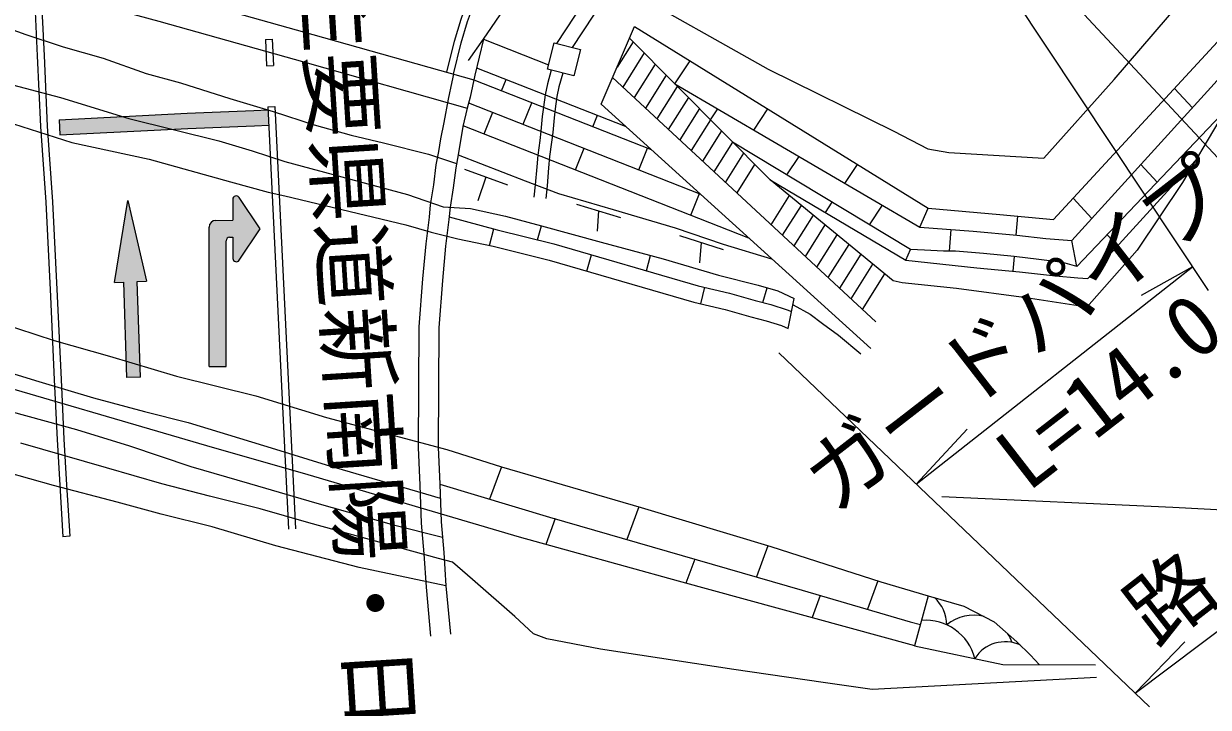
# Model space of a CAD drawing. Units: millimetres at full size, sheet at 1:1000; details may follow other scales. Extents: x 40000 to 680000, y 20000 to 380000.
# Drawn here: x 414285 to 449146, y 232155 to 252279 of the extents above; entities that cross this region are included whole.
import ezdxf
from ezdxf.enums import TextEntityAlignment as Align

# ---------------------------------------------------------------- set-up
doc = ezdxf.new("R2010")
doc.units = ezdxf.units.MM
doc.header["$LTSCALE"] = 1000
for name, color, linetype, lineweight in [('M-BGD', 7, 'Continuous', 25), ('M-STR-HTXT', 7, 'Continuous', 13), ('M-STR-STRC', 7, 'Continuous', 25)]:
    doc.layers.add(name, color=color, linetype=linetype, lineweight=lineweight)
doc.layers.add('M-BMK-HTXT', color=7, linetype='Continuous')
doc.styles.add('ＭＳ ゴシック', font='')
doc.styles.get('ＭＳ ゴシック').set_extended_font_data('MS Gothic')

msp = doc.modelspace()

# ---------------------------------------------------------------- hatches: boundary and pattern name
at = {"layer": 'M-STR-STRC'}
for points in [[(421478, 249741), (421055, 249720), (419097, 249642), (415325, 249453), (415347, 249004), (419117, 249193), (421075, 249271), (421500, 249292)], [(420440, 246491), (420439, 247110, -0.74206), (420623, 247166), (421241, 246242), (420626, 245316, -0.74206), (420442, 245371), (420441, 245991), (420341, 245991, 0.41421), (420241, 245890), (420247, 242184), (419747, 242183), (419741, 246290, -0.41388), (419940, 246490)], [(417231, 244675), (417325, 241865), (417722, 241878), (417629, 244688), (417903, 244697), (417350, 247077), (416956, 244665)]]:
    msp.add_hatch(color=256, dxfattribs=at).paths.add_polyline_path(points)

# ---------------------------------------------------------------- linework, layer by layer
at = {"layer": 'M-BGD'}
for p, q in [((427812, 251822), (429729, 251069)), ((432218, 251748), (431749, 251002)), ((432543, 251420), (431912, 250415)), ((432868, 251092), (432247, 250103)), ((433445, 250509), (433895, 251184)), ((427614, 250982), (431986, 249264)), ((431615, 250691), (439359, 243498)), ((433193, 250763), (432583, 249792)), ((427533, 250623), (432748, 248573)), ((428346, 250303), (428483, 250641)), ((433518, 250435), (432919, 249480)), ((448676, 249803), (448146, 250372)), ((428984, 249318), (429242, 249951)), ((433844, 250107), (433254, 249168)), ((427379, 249949), (434180, 247275)), ((427831, 249036), (428088, 249670)), ((434169, 249778), (433590, 248856)), ((434493, 249448), (434708, 249770)), ((435769, 249147), (436184, 249768)), ((427212, 249280), (435612, 245977)), ((431038, 249245), (431175, 249583)), ((434494, 249450), (433925, 248545)), ((434819, 249122), (434261, 248233)), ((430523, 247978), (430780, 248612)), ((432390, 247979), (432647, 248612)), ((435144, 248793), (434597, 247921)), ((435470, 248465), (434932, 247609)), ((436745, 247826), (437106, 248367)), ((427255, 247995), (428523, 247535)), ((435795, 248137), (435268, 247298)), ((438452, 247579), (438823, 248133)), ((447641, 247617), (447160, 248133)), ((427889, 247765), (427649, 247061)), ((433913, 246645), (434171, 247279)), ((436811, 247217), (436275, 246363)), ((430555, 246962), (431846, 246571)), ((437162, 246929), (436610, 246051)), ((437877, 246717), (438081, 247022)), ((439172, 246360), (439555, 246933)), ((440657, 246288), (440897, 246850)), ((445720, 246546), (445165, 247141)), ((431201, 246767), (431161, 246170)), ((437513, 246642), (436946, 245739)), ((443493, 246058), (443538, 246615)), ((427991, 245753), (428123, 246240)), ((429402, 245919), (429521, 246327)), ((437863, 246354), (437281, 245427)), ((441530, 245583), (441581, 246220)), ((433583, 246045), (434866, 245628)), ((434225, 245837), (434172, 245240)), ((438214, 246066), (437617, 245116)), ((438565, 245779), (437953, 244804)), ((445277, 245130), (445131, 245898)), ((446473, 245738), (446167, 246066)), ((430854, 244999), (430993, 245478)), ((432612, 245008), (432735, 245458)), ((438916, 245491), (438288, 244492)), ((440244, 245319), (440379, 245636)), ((443407, 244992), (443442, 245428)), ((439266, 245203), (438624, 244180)), ((439617, 244915), (438959, 243869)), ((434216, 244036), (434330, 244521)), ((436041, 244071), (436168, 244502)), ((436781, 243311), (436963, 244185)), ((428346, 239239), (427996, 238283)), ((432388, 238059), (432036, 237098)), ((429927, 237709), (429650, 236953)), ((436187, 236913), (435849, 235993)), ((434033, 236519), (433773, 235810)), ((439421, 235881), (439113, 235040)), ((437725, 235448), (437486, 234796)), ((440905, 235441), (440502, 233967))]:
    msp.add_line(p, q, dxfattribs=at)
for points in [[(404820, 269523), (405941, 259736), (411892, 254839), (412351, 254666), (418490, 253179), (422789, 251965), (427533, 250623)], [(405492, 263656), (405631, 259472), (411931, 254067), (418263, 252356), (422557, 251143), (427336, 249794)], [(427377, 251199), (427812, 251822), (428418, 252695), (428727, 253004), (429209, 253340), (430267, 254079), (430964, 254612), (431971, 255300), (433219, 256125), (434140, 256799), (435155, 257461), (436085, 258089), (436739, 258485), (437909, 259215), (438418, 259544), (438977, 259837), (439881, 260172), (441111, 260559), (442885, 261094), (444494, 261592), (446526, 262290), (448307, 262849), (451381, 263822)], [(404993, 258480), (405782, 257429), (406593, 256630), (407382, 255830), (408115, 255245), (408951, 254615), (409751, 254090), (410574, 253608), (411639, 253048), (412040, 252867), (412546, 252585), (413490, 252264), (414345, 251960), (415447, 251598), (416622, 251265), (417885, 250814), (418900, 250539), (420350, 250075), (421628, 249697), (422831, 249306), (423919, 249001), (424876, 248769), (426198, 248434), (427026, 248168)], [(429971, 251694), (431056, 253342), (434015, 255554), (436475, 257336), (438054, 258491)], [(430433, 251577), (431388, 253029), (434282, 255191), (436740, 256972), (438081, 257954)], [(439210, 242717), (431276, 249907), (432264, 252194), (440897, 246850), (443006, 246666), (444587, 246514), (454254, 256990)], [(431864, 253384), (436197, 250940), (439889, 249117), (440894, 248599), (441506, 248489), (444301, 248316), (446373, 250637), (450301, 255207)], [(433445, 250509), (440657, 246288), (442223, 246173), (443511, 246056), (444366, 245960), (445131, 245898), (452332, 253831)], [(427812, 251822), (427563, 250765), (427424, 250115), (427336, 249794), (427206, 249257), (427074, 248415), (426999, 248034), (426925, 247450), (426834, 246876), (426799, 246514), (426701, 245734), (426611, 244721), (426502, 243328), (426486, 239815), (426527, 238720), (426568, 237616), (426650, 236717), (426712, 235736), (426844, 234305)], [(449453, 249411), (448384, 247603), (447049, 245609), (445573, 243931), (443787, 244209), (441735, 244486), (440133, 244647), (439867, 244710), (436248, 247680), (432116, 251851)], [(429811, 250909), (429695, 250508), (429632, 250189), (429582, 249817), (429543, 249546), (429506, 249113), (429472, 248836), (429414, 248413), (429383, 248066), (429340, 247535), (429302, 247168)], [(430150, 250824), (430035, 250425), (429977, 250132), (429929, 249769), (429891, 249506), (429854, 249077), (429820, 248791), (429762, 248374), (429732, 248036), (429689, 247503), (429650, 247132)], [(413619, 250571), (415364, 250107), (417378, 249491), (420030, 248835), (421011, 248537), (421974, 248226), (425576, 247250), (426625, 246890), (427434, 246835), (428459, 246611), (429521, 246327), (431282, 245852), (433108, 245357), (434731, 244872), (435903, 244580), (436478, 244411), (436963, 244185)], [(449714, 249797), (445277, 245130), (444862, 245245), (444158, 245342), (443434, 245429), (442526, 245515), (441706, 245583), (441353, 245583), (440797, 245616), (440379, 245636), (435144, 248793)], [(413489, 249487), (415702, 248785), (417979, 248293), (420371, 247626), (421475, 247323), (421967, 247212), (425535, 246357), (426273, 246139), (427056, 245948), (428103, 245729), (429753, 245319), (434007, 244085), (434925, 243868), (435682, 243649), (436132, 243534), (436585, 243390), (436781, 243311)], [(427074, 248415), (429038, 247649), (430025, 247277), (431628, 246813), (433454, 246265), (434872, 245789), (436294, 245360)], [(436248, 247680), (440244, 245319), (442332, 245091), (443585, 244976), (444645, 244858), (445302, 244799), (445596, 244780), (448759, 248238)], [(426807, 246597), (428215, 246215), (429883, 245800), (434134, 244567), (435052, 244350), (435813, 244130), (436269, 244013), (436753, 243859), (436884, 243807)], [(436926, 244008), (437434, 243724), (437790, 243457), (438265, 243112), (438924, 242561)], [(413551, 243482), (415180, 242955), (416806, 242495), (418778, 241904), (421113, 241327), (423200, 240687), (426735, 239749), (428346, 239239), (432454, 238040), (436269, 236888), (439505, 235854), (440905, 235441)], [(426712, 235736), (424156, 236273), (421707, 236906), (419831, 237465), (418327, 237844), (417037, 238195), (415164, 238684), (413767, 239073), (412933, 239424), (411642, 239981), (410815, 240301), (409236, 240789), (407456, 241397), (406059, 241967), (404467, 242695), (403352, 243146)], [(412547, 241945), (419668, 239863), (422647, 239006), (428867, 237170), (433540, 235874), (440504, 233971)], [(413509, 242117), (414733, 241747), (416341, 241263), (417839, 240865), (419121, 240539), (420634, 240074), (421697, 239759), (423189, 239297), (426111, 238435), (426542, 238309)], [(413950, 240857), (415840, 240336), (417403, 239849), (419202, 239249), (420934, 238739), (422914, 238162), (425172, 237525), (426609, 237162)], [(445857, 233035), (439254, 232675), (437807, 232886), (435181, 233264), (431262, 233866), (429677, 234170), (429285, 234320), (428742, 234832), (427491, 235917), (426903, 236429), (426496, 236534), (422680, 237590), (421248, 237997), (419754, 238374), (418350, 238737), (416721, 239205), (414202, 239929)], [(426527, 238720), (429763, 237756), (433667, 236625), (437198, 235602), (440367, 234673), (440672, 234589)], [(441300, 238362), (448104, 238050), (453998, 237735), (456028, 237601), (458281, 237133), (460312, 236442), (461222, 236074), (461995, 235588), (463152, 234660), (465016, 233312), (465627, 232890), (466384, 233807), (468000, 235902)], [(440905, 235441), (441954, 235135), (442839, 234673), (443515, 234085), (443912, 233693), (444165, 233414)], [(440502, 233967), (443096, 233416), (445821, 233409)]]:
    msp.add_lwpolyline(points, dxfattribs=at)
msp.add_lwpolyline([(429891, 251714), (430667, 251519), (430471, 250743), (429696, 250938)], close=True, dxfattribs=at)
for centre, radius, start, end in [((440309, 234551), 1144, 1.5229, 46.9675), ((440837, 233237), 1479, 13.8749, 95.0961), ((442233, 233660), 1208, 74.9341, 130.2619), ((442233, 233660), 1208, 19.6507, 33.2441), ((443173, 233016), 1069, 65.8208, 147.4045)]:
    msp.add_arc(centre, radius, start, end, dxfattribs=at)
at = {"layer": 'M-STR-HTXT'}
for p, q in [((440804, 256978), (449143, 244426)), ((440552, 238726), (448679, 245125)), ((448679, 245125), (447168, 244280)), ((446997, 232571), (461112, 243214)), ((436503, 242593), (447419, 232168)), ((440552, 238726), (442047, 240341)), ((446997, 232571), (448452, 234079))]:
    msp.add_line(p, q, dxfattribs=at)
msp.add_lwpolyline([(438568, 259989), (460146, 236829), (478838, 236829)], dxfattribs=at)
at = {"layer": 'M-STR-STRC'}
for p, q in [((421397, 251816), (421597, 251825)), ((421397, 251816), (421434, 251038)), ((421597, 251825), (421634, 251047)), ((421434, 251038), (421634, 251047)), ((421474, 249833), (421674, 249842)), ((421474, 249833), (422079, 237396)), ((421674, 249842), (422279, 237405)), ((415325, 249453), (415347, 249004)), ((421241, 246242), (420623, 247166)), ((416956, 244665), (417350, 247077)), ((417350, 247077), (417903, 244697)), ((420439, 247110), (420440, 246491)), ((419940, 246490), (420440, 246491)), ((419747, 242183), (419741, 246290)), ((419747, 242183), (419741, 246290)), ((420626, 245316), (421241, 246242)), ((420247, 242184), (420241, 245890)), ((420341, 245991), (420441, 245991)), ((420441, 245991), (420442, 245371)), ((416956, 244665), (417231, 244675)), ((417325, 241865), (417231, 244675)), ((417629, 244688), (417903, 244697)), ((417722, 241878), (417629, 244688)), ((419747, 242183), (420247, 242184)), ((417722, 241878), (417325, 241865)), ((415640, 237191), (415441, 237178))]:
    msp.add_line(p, q, dxfattribs=at)
for points in [[(414323, 257733), (414339, 257571), (414498, 255303), (414595, 253284), (414686, 251335), (414778, 249249), (414932, 247021), (415069, 244251), (415183, 241791), (415269, 240043), (415344, 238692), (415441, 237178)], [(414522, 257752), (414538, 257588), (414698, 255315), (414794, 253293), (414886, 251344), (414978, 249260), (415132, 247033), (415269, 244261), (415383, 241801), (415469, 240053), (415543, 238704), (415640, 237191)], [(426741, 250849), (426966, 251766), (427159, 252408), (427300, 252804), (427523, 253452), (427803, 254323), (427943, 254650), (428099, 255071), (428195, 255286)], [(426933, 250795), (427159, 251713), (427349, 252345), (427489, 252738), (427712, 253389), (427990, 254252), (428129, 254576), (428284, 254995), (428377, 255204)], [(426933, 250795), (426884, 250565), (426774, 250055), (426645, 249375), (426553, 248887), (426495, 248518), (426418, 248128), (426343, 247533), (426250, 246951), (426214, 246579), (426116, 245797), (426025, 244770), (425914, 243353), (425897, 239806), (425939, 238698), (425981, 237579), (426063, 236671), (426125, 235691), (426258, 234251)], [(415325, 249453), (419097, 249642), (421055, 249720), (421478, 249741)], [(415347, 249004), (419117, 249193), (421075, 249271), (421500, 249292)]]:
    msp.add_lwpolyline(points, dxfattribs=at)
for centre, radius, start, end in [((420539, 247111), 100, 33.7829, 180.0928), ((419941, 246290), 200, 90.1572, 180.0928), ((420341, 245891), 100, 90.0928, 180.0928), ((420542, 245371), 100, 180.0928, 326.4028)]:
    msp.add_arc(centre, radius, start, end, dxfattribs=at)

# ---------------------------------------------------------------- texts
at = {"layer": 'M-BMK-HTXT', "style": 'ＭＳ ゴシック'}
msp.add_text('主要県道新南陽・日原線', height=1833, rotation=273.633, dxfattribs=at).set_placement((422819, 240122), align=Align.BOTTOM_CENTER)
at = {"layer": 'M-STR-HTXT', "style": 'ＭＳ ゴシック'}
for s, p in [('ガードパイプ', (444387, 242002)), ('L=14.0', (447119, 240319)), ('路\u3000肩\u3000Con', (453369, 237670))]:
    msp.add_text(s, height=1833, rotation=37.786, dxfattribs=at).set_placement(p, align=Align.BOTTOM_CENTER)

doc.saveas('drawing.dxf')
